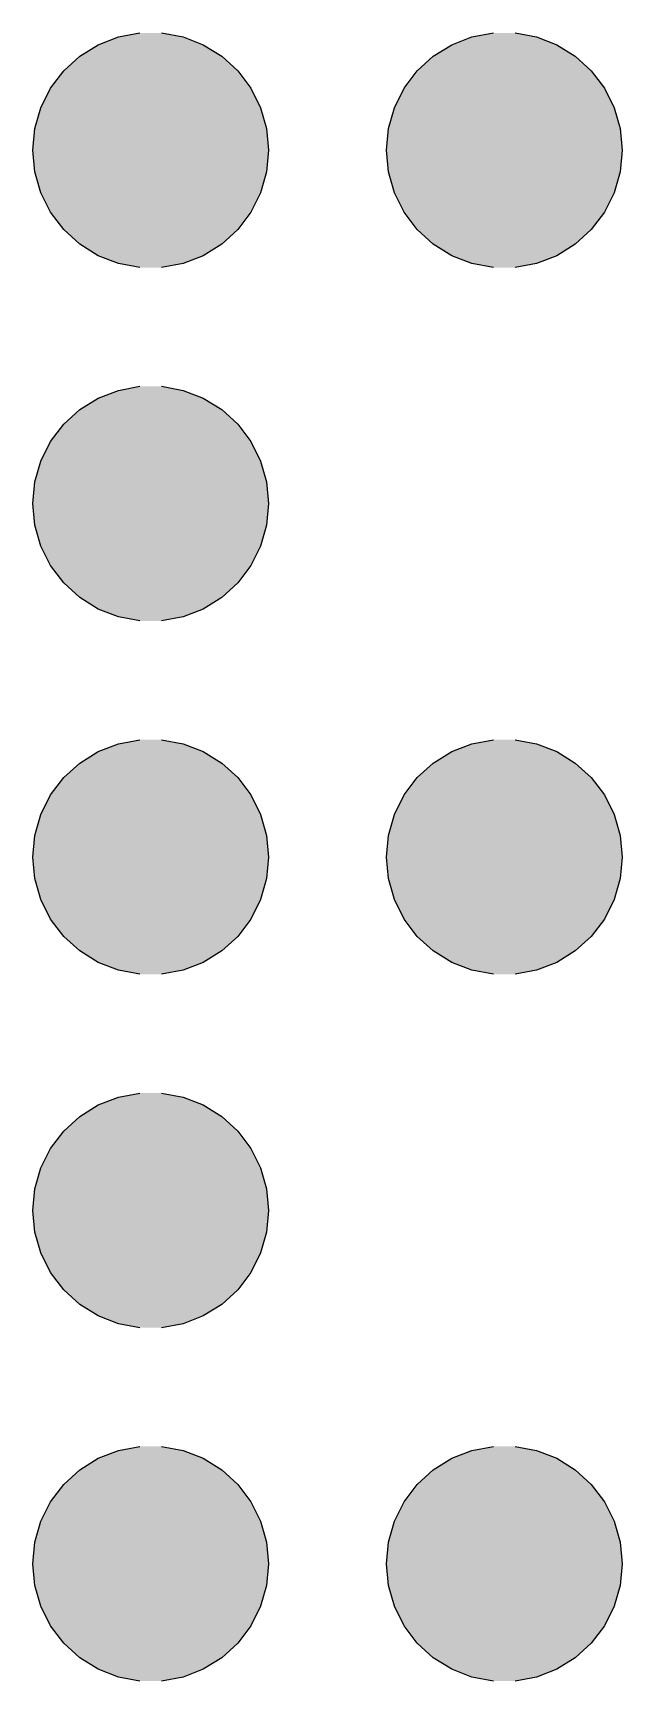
# Model space of a CAD drawing. Extents: x 2971.5 to 3014.5, y 1395.2 to 1402.2.
# Drawn here: x 3001.53 to 3004.03, y 1395.22 to 1402.22 of the extents above; entities that cross this region are included whole.
import ezdxf

# ---------------------------------------------------------------- set-up
doc = ezdxf.new("R2010")
doc.units = 0
doc.layers.add('E2', color=7, linetype='CONTINUOUS')

# ---------------------------------------------------------------- blocks, each defined once
blk = doc.blocks.new('*U12')
at = {"layer": 'E2', "linetype": 'CONTINUOUS'}
for p, q in [((3001.7249, 1402.1163), (3001.8033, 1402.1649)), ((3001.8033, 1402.1649), (3001.8894, 1402.1982)), ((3001.8894, 1402.1982), (3001.9801, 1402.2152)), ((3002.0723, 1402.2152), (3002.163, 1402.1982)), ((3002.163, 1402.1982), (3002.2491, 1402.1649)), ((3002.2491, 1402.1649), (3002.3275, 1402.1163)), ((3003.2249, 1402.1163), (3003.3033, 1402.1649)), ((3003.3033, 1402.1649), (3003.3894, 1402.1982)), ((3003.3894, 1402.1982), (3003.4801, 1402.2152)), ((3003.5723, 1402.2152), (3003.663, 1402.1982)), ((3003.663, 1402.1982), (3003.7491, 1402.1649)), ((3003.7491, 1402.1649), (3003.8275, 1402.1163)), ((3001.6567, 1402.0542), (3001.7249, 1402.1163)), ((3002.3275, 1402.1163), (3002.3957, 1402.0542)), ((3003.1567, 1402.0542), (3003.2249, 1402.1163)), ((3003.8275, 1402.1163), (3003.8957, 1402.0542)), ((3001.6011, 1401.9805), (3001.6567, 1402.0542)), ((3002.3957, 1402.0542), (3002.4513, 1401.9805)), ((3003.1011, 1401.9805), (3003.1567, 1402.0542)), ((3003.8957, 1402.0542), (3003.9513, 1401.9805)), ((3001.56, 1401.8979), (3001.6011, 1401.9805)), ((3002.4513, 1401.9805), (3002.4924, 1401.8979)), ((3003.06, 1401.8979), (3003.1011, 1401.9805)), ((3003.9513, 1401.9805), (3003.9924, 1401.8979)), ((3001.5347, 1401.8092), (3001.56, 1401.8979)), ((3002.4924, 1401.8979), (3002.5177, 1401.8092)), ((3003.0347, 1401.8092), (3003.06, 1401.8979)), ((3003.9924, 1401.8979), (3004.0177, 1401.8092)), ((3001.5262, 1401.7173), (3001.5347, 1401.8092)), ((3002.5177, 1401.8092), (3002.5262, 1401.7173)), ((3003.0262, 1401.7173), (3003.0347, 1401.8092)), ((3004.0177, 1401.8092), (3004.0262, 1401.7173)), ((3001.5347, 1401.6254), (3001.5262, 1401.7173)), ((3002.5262, 1401.7173), (3002.5177, 1401.6254)), ((3003.0347, 1401.6254), (3003.0262, 1401.7173)), ((3004.0262, 1401.7173), (3004.0177, 1401.6254)), ((3001.56, 1401.5367), (3001.5347, 1401.6254)), ((3002.5177, 1401.6254), (3002.4924, 1401.5367)), ((3003.06, 1401.5367), (3003.0347, 1401.6254)), ((3004.0177, 1401.6254), (3003.9924, 1401.5367)), ((3001.6011, 1401.4541), (3001.56, 1401.5367)), ((3002.4924, 1401.5367), (3002.4513, 1401.4541)), ((3003.1011, 1401.4541), (3003.06, 1401.5367)), ((3003.9924, 1401.5367), (3003.9513, 1401.4541)), ((3001.6567, 1401.3805), (3001.6011, 1401.4541)), ((3002.4513, 1401.4541), (3002.3957, 1401.3805)), ((3003.1567, 1401.3805), (3003.1011, 1401.4541)), ((3003.9513, 1401.4541), (3003.8957, 1401.3805)), ((3001.7249, 1401.3183), (3001.6567, 1401.3805)), ((3001.8033, 1401.2697), (3001.7249, 1401.3183)), ((3002.3275, 1401.3183), (3002.2491, 1401.2697)), ((3002.3957, 1401.3805), (3002.3275, 1401.3183)), ((3003.2249, 1401.3183), (3003.1567, 1401.3805)), ((3003.3033, 1401.2697), (3003.2249, 1401.3183)), ((3003.8275, 1401.3183), (3003.7491, 1401.2697)), ((3003.8957, 1401.3805), (3003.8275, 1401.3183)), ((3001.8894, 1401.2364), (3001.8033, 1401.2697)), ((3002.2491, 1401.2697), (3002.163, 1401.2364)), ((3003.3894, 1401.2364), (3003.3033, 1401.2697)), ((3003.7491, 1401.2697), (3003.663, 1401.2364)), ((3001.9801, 1401.2194), (3001.8894, 1401.2364)), ((3002.163, 1401.2364), (3002.0723, 1401.2194)), ((3003.4801, 1401.2194), (3003.3894, 1401.2364)), ((3003.663, 1401.2364), (3003.5723, 1401.2194)), ((3001.8033, 1400.6649), (3001.8894, 1400.6982)), ((3001.8894, 1400.6982), (3001.9801, 1400.7152)), ((3002.0723, 1400.7152), (3002.163, 1400.6982)), ((3002.163, 1400.6982), (3002.2491, 1400.6649)), ((3001.6567, 1400.5542), (3001.7249, 1400.6163)), ((3001.7249, 1400.6163), (3001.8033, 1400.6649)), ((3002.2491, 1400.6649), (3002.3275, 1400.6163)), ((3002.3275, 1400.6163), (3002.3957, 1400.5542)), ((3001.6011, 1400.4805), (3001.6567, 1400.5542)), ((3002.3957, 1400.5542), (3002.4513, 1400.4805)), ((3001.56, 1400.3979), (3001.6011, 1400.4805)), ((3002.4513, 1400.4805), (3002.4924, 1400.3979)), ((3001.5347, 1400.3092), (3001.56, 1400.3979)), ((3002.4924, 1400.3979), (3002.5177, 1400.3092)), ((3001.5262, 1400.2173), (3001.5347, 1400.3092)), ((3002.5177, 1400.3092), (3002.5262, 1400.2173)), ((3001.5347, 1400.1254), (3001.5262, 1400.2173)), ((3002.5262, 1400.2173), (3002.5177, 1400.1254)), ((3001.56, 1400.0367), (3001.5347, 1400.1254)), ((3002.5177, 1400.1254), (3002.4924, 1400.0367)), ((3001.6011, 1399.9541), (3001.56, 1400.0367)), ((3002.4924, 1400.0367), (3002.4513, 1399.9541)), ((3001.6567, 1399.8805), (3001.6011, 1399.9541)), ((3002.4513, 1399.9541), (3002.3957, 1399.8805)), ((3001.7249, 1399.8183), (3001.6567, 1399.8805)), ((3002.3957, 1399.8805), (3002.3275, 1399.8183)), ((3001.8033, 1399.7697), (3001.7249, 1399.8183)), ((3002.3275, 1399.8183), (3002.2491, 1399.7697)), ((3001.8894, 1399.7364), (3001.8033, 1399.7697)), ((3001.9801, 1399.7194), (3001.8894, 1399.7364)), ((3002.163, 1399.7364), (3002.0723, 1399.7194)), ((3002.2491, 1399.7697), (3002.163, 1399.7364)), ((3001.7249, 1399.1163), (3001.8033, 1399.1649)), ((3001.8033, 1399.1649), (3001.8894, 1399.1982)), ((3001.8894, 1399.1982), (3001.9801, 1399.2152)), ((3002.0723, 1399.2152), (3002.163, 1399.1982)), ((3002.163, 1399.1982), (3002.2491, 1399.1649)), ((3002.2491, 1399.1649), (3002.3275, 1399.1163)), ((3003.2249, 1399.1163), (3003.3033, 1399.1649)), ((3003.3033, 1399.1649), (3003.3894, 1399.1982)), ((3003.3894, 1399.1982), (3003.4801, 1399.2152)), ((3003.5723, 1399.2152), (3003.663, 1399.1982)), ((3003.663, 1399.1982), (3003.7491, 1399.1649)), ((3003.7491, 1399.1649), (3003.8275, 1399.1163)), ((3001.6567, 1399.0542), (3001.7249, 1399.1163)), ((3002.3275, 1399.1163), (3002.3957, 1399.0542)), ((3003.1567, 1399.0542), (3003.2249, 1399.1163)), ((3003.8275, 1399.1163), (3003.8957, 1399.0542)), ((3001.6011, 1398.9805), (3001.6567, 1399.0542)), ((3002.3957, 1399.0542), (3002.4513, 1398.9805)), ((3003.1011, 1398.9805), (3003.1567, 1399.0542)), ((3003.8957, 1399.0542), (3003.9513, 1398.9805)), ((3001.56, 1398.8979), (3001.6011, 1398.9805)), ((3002.4513, 1398.9805), (3002.4924, 1398.8979)), ((3003.06, 1398.8979), (3003.1011, 1398.9805)), ((3003.9513, 1398.9805), (3003.9924, 1398.8979)), ((3001.5347, 1398.8092), (3001.56, 1398.8979)), ((3002.4924, 1398.8979), (3002.5177, 1398.8092)), ((3003.0347, 1398.8092), (3003.06, 1398.8979)), ((3003.9924, 1398.8979), (3004.0177, 1398.8092)), ((3001.5262, 1398.7173), (3001.5347, 1398.8092)), ((3002.5177, 1398.8092), (3002.5262, 1398.7173)), ((3003.0262, 1398.7173), (3003.0347, 1398.8092)), ((3004.0177, 1398.8092), (3004.0262, 1398.7173)), ((3001.5347, 1398.6254), (3001.5262, 1398.7173)), ((3002.5262, 1398.7173), (3002.5177, 1398.6254)), ((3003.0347, 1398.6254), (3003.0262, 1398.7173)), ((3004.0262, 1398.7173), (3004.0177, 1398.6254)), ((3001.56, 1398.5367), (3001.5347, 1398.6254)), ((3002.5177, 1398.6254), (3002.4924, 1398.5367)), ((3003.06, 1398.5367), (3003.0347, 1398.6254)), ((3004.0177, 1398.6254), (3003.9924, 1398.5367)), ((3001.6011, 1398.4541), (3001.56, 1398.5367)), ((3002.4924, 1398.5367), (3002.4513, 1398.4541)), ((3003.1011, 1398.4541), (3003.06, 1398.5367)), ((3003.9924, 1398.5367), (3003.9513, 1398.4541)), ((3001.6567, 1398.3805), (3001.6011, 1398.4541)), ((3002.4513, 1398.4541), (3002.3957, 1398.3805)), ((3003.1567, 1398.3805), (3003.1011, 1398.4541)), ((3003.9513, 1398.4541), (3003.8957, 1398.3805)), ((3001.7249, 1398.3183), (3001.6567, 1398.3805)), ((3002.3957, 1398.3805), (3002.3275, 1398.3183)), ((3003.2249, 1398.3183), (3003.1567, 1398.3805)), ((3003.8957, 1398.3805), (3003.8275, 1398.3183)), ((3001.8033, 1398.2697), (3001.7249, 1398.3183)), ((3002.3275, 1398.3183), (3002.2491, 1398.2697)), ((3003.3033, 1398.2697), (3003.2249, 1398.3183)), ((3003.8275, 1398.3183), (3003.7491, 1398.2697)), ((3001.8894, 1398.2364), (3001.8033, 1398.2697)), ((3002.2491, 1398.2697), (3002.163, 1398.2364)), ((3003.3894, 1398.2364), (3003.3033, 1398.2697)), ((3003.7491, 1398.2697), (3003.663, 1398.2364)), ((3001.9801, 1398.2194), (3001.8894, 1398.2364)), ((3002.163, 1398.2364), (3002.0723, 1398.2194)), ((3003.4801, 1398.2194), (3003.3894, 1398.2364)), ((3003.663, 1398.2364), (3003.5723, 1398.2194)), ((3001.8033, 1397.6649), (3001.8894, 1397.6982)), ((3001.8894, 1397.6982), (3001.9801, 1397.7152)), ((3002.0723, 1397.7152), (3002.163, 1397.6982)), ((3002.163, 1397.6982), (3002.2491, 1397.6649)), ((3001.6567, 1397.5542), (3001.7249, 1397.6163)), ((3001.7249, 1397.6163), (3001.8033, 1397.6649)), ((3002.2491, 1397.6649), (3002.3275, 1397.6163)), ((3002.3275, 1397.6163), (3002.3957, 1397.5542)), ((3001.6011, 1397.4805), (3001.6567, 1397.5542)), ((3002.3957, 1397.5542), (3002.4513, 1397.4805)), ((3001.56, 1397.3979), (3001.6011, 1397.4805)), ((3002.4513, 1397.4805), (3002.4924, 1397.3979)), ((3001.5347, 1397.3092), (3001.56, 1397.3979)), ((3002.4924, 1397.3979), (3002.5177, 1397.3092)), ((3001.5262, 1397.2173), (3001.5347, 1397.3092)), ((3002.5177, 1397.3092), (3002.5262, 1397.2173)), ((3001.5347, 1397.1254), (3001.5262, 1397.2173)), ((3002.5262, 1397.2173), (3002.5177, 1397.1254)), ((3001.56, 1397.0367), (3001.5347, 1397.1254)), ((3002.5177, 1397.1254), (3002.4924, 1397.0367)), ((3001.6011, 1396.9541), (3001.56, 1397.0367)), ((3002.4924, 1397.0367), (3002.4513, 1396.9541)), ((3001.6567, 1396.8805), (3001.6011, 1396.9541)), ((3002.4513, 1396.9541), (3002.3957, 1396.8805)), ((3001.7249, 1396.8183), (3001.6567, 1396.8805)), ((3002.3957, 1396.8805), (3002.3275, 1396.8183)), ((3001.8033, 1396.7697), (3001.7249, 1396.8183)), ((3001.8894, 1396.7364), (3001.8033, 1396.7697)), ((3002.2491, 1396.7697), (3002.163, 1396.7364)), ((3002.3275, 1396.8183), (3002.2491, 1396.7697)), ((3001.9801, 1396.7194), (3001.8894, 1396.7364)), ((3002.163, 1396.7364), (3002.0723, 1396.7194)), ((3001.8894, 1396.1982), (3001.9801, 1396.2152)), ((3002.0723, 1396.2152), (3002.163, 1396.1982)), ((3003.3894, 1396.1982), (3003.4801, 1396.2152)), ((3003.5723, 1396.2152), (3003.663, 1396.1982)), ((3001.7249, 1396.1163), (3001.8033, 1396.1649)), ((3001.8033, 1396.1649), (3001.8894, 1396.1982)), ((3002.163, 1396.1982), (3002.2491, 1396.1649)), ((3002.2491, 1396.1649), (3002.3275, 1396.1163)), ((3003.2249, 1396.1163), (3003.3033, 1396.1649)), ((3003.3033, 1396.1649), (3003.3894, 1396.1982)), ((3003.663, 1396.1982), (3003.7491, 1396.1649)), ((3003.7491, 1396.1649), (3003.8275, 1396.1163)), ((3001.6567, 1396.0542), (3001.7249, 1396.1163)), ((3002.3275, 1396.1163), (3002.3957, 1396.0542)), ((3003.1567, 1396.0542), (3003.2249, 1396.1163)), ((3003.8275, 1396.1163), (3003.8957, 1396.0542)), ((3001.6011, 1395.9805), (3001.6567, 1396.0542)), ((3002.3957, 1396.0542), (3002.4513, 1395.9805)), ((3003.1011, 1395.9805), (3003.1567, 1396.0542)), ((3003.8957, 1396.0542), (3003.9513, 1395.9805)), ((3001.56, 1395.8979), (3001.6011, 1395.9805)), ((3002.4513, 1395.9805), (3002.4924, 1395.8979)), ((3003.06, 1395.8979), (3003.1011, 1395.9805)), ((3003.9513, 1395.9805), (3003.9924, 1395.8979)), ((3001.5347, 1395.8092), (3001.56, 1395.8979)), ((3002.4924, 1395.8979), (3002.5177, 1395.8092)), ((3003.0347, 1395.8092), (3003.06, 1395.8979)), ((3003.9924, 1395.8979), (3004.0177, 1395.8092)), ((3001.5262, 1395.7173), (3001.5347, 1395.8092)), ((3002.5177, 1395.8092), (3002.5262, 1395.7173)), ((3003.0262, 1395.7173), (3003.0347, 1395.8092)), ((3004.0177, 1395.8092), (3004.0262, 1395.7173)), ((3001.5347, 1395.6254), (3001.5262, 1395.7173)), ((3002.5262, 1395.7173), (3002.5177, 1395.6254)), ((3003.0347, 1395.6254), (3003.0262, 1395.7173)), ((3004.0262, 1395.7173), (3004.0177, 1395.6254)), ((3001.56, 1395.5367), (3001.5347, 1395.6254)), ((3002.5177, 1395.6254), (3002.4924, 1395.5367)), ((3003.06, 1395.5367), (3003.0347, 1395.6254)), ((3004.0177, 1395.6254), (3003.9924, 1395.5367)), ((3001.6011, 1395.4541), (3001.56, 1395.5367)), ((3002.4924, 1395.5367), (3002.4513, 1395.4541)), ((3003.1011, 1395.4541), (3003.06, 1395.5367)), ((3003.9924, 1395.5367), (3003.9513, 1395.4541)), ((3001.6567, 1395.3805), (3001.6011, 1395.4541)), ((3002.4513, 1395.4541), (3002.3957, 1395.3805)), ((3003.1567, 1395.3805), (3003.1011, 1395.4541)), ((3003.9513, 1395.4541), (3003.8957, 1395.3805)), ((3001.7249, 1395.3183), (3001.6567, 1395.3805)), ((3002.3957, 1395.3805), (3002.3275, 1395.3183)), ((3003.2249, 1395.3183), (3003.1567, 1395.3805)), ((3003.8957, 1395.3805), (3003.8275, 1395.3183)), ((3001.8033, 1395.2697), (3001.7249, 1395.3183)), ((3002.3275, 1395.3183), (3002.2491, 1395.2697)), ((3003.3033, 1395.2697), (3003.2249, 1395.3183)), ((3003.8275, 1395.3183), (3003.7491, 1395.2697)), ((3001.8894, 1395.2364), (3001.8033, 1395.2697)), ((3001.9801, 1395.2194), (3001.8894, 1395.2364)), ((3002.163, 1395.2364), (3002.0723, 1395.2194)), ((3002.2491, 1395.2697), (3002.163, 1395.2364)), ((3003.3894, 1395.2364), (3003.3033, 1395.2697)), ((3003.4801, 1395.2194), (3003.3894, 1395.2364)), ((3003.663, 1395.2364), (3003.5723, 1395.2194)), ((3003.7491, 1395.2697), (3003.663, 1395.2364))]:
    blk.add_line(p, q, dxfattribs=at)
at = {"layer": 'E2', "linetype": 'CONTINUOUS', "extrusion": (0, 0, -1)}
for points in [[(-3001.8033, 1402.1649), (-3002.3275, 1402.1163), (-3001.7249, 1402.1163)], [(-3001.8894, 1402.1982), (-3002.2491, 1402.1649), (-3001.8033, 1402.1649)], [(-3001.8033, 1402.1649), (-3002.2491, 1402.1649), (-3002.3275, 1402.1163)], [(-3001.9801, 1402.2152), (-3002.163, 1402.1982), (-3001.8894, 1402.1982)], [(-3001.8894, 1402.1982), (-3002.163, 1402.1982), (-3002.2491, 1402.1649)], [(-3001.9801, 1402.2152), (-3002.0723, 1402.2152), (-3002.163, 1402.1982)], [(-3003.3033, 1402.1649), (-3003.8275, 1402.1163), (-3003.2249, 1402.1163)], [(-3003.3894, 1402.1982), (-3003.7491, 1402.1649), (-3003.3033, 1402.1649)], [(-3003.3033, 1402.1649), (-3003.7491, 1402.1649), (-3003.8275, 1402.1163)], [(-3003.4801, 1402.2152), (-3003.663, 1402.1982), (-3003.3894, 1402.1982)], [(-3003.3894, 1402.1982), (-3003.663, 1402.1982), (-3003.7491, 1402.1649)], [(-3003.4801, 1402.2152), (-3003.5723, 1402.2152), (-3003.663, 1402.1982)], [(-3001.7249, 1402.1163), (-3002.3957, 1402.0542), (-3001.6567, 1402.0542)], [(-3001.7249, 1402.1163), (-3002.3275, 1402.1163), (-3002.3957, 1402.0542)], [(-3003.2249, 1402.1163), (-3003.8957, 1402.0542), (-3003.1567, 1402.0542)], [(-3003.2249, 1402.1163), (-3003.8275, 1402.1163), (-3003.8957, 1402.0542)], [(-3001.6567, 1402.0542), (-3002.4513, 1401.9805), (-3001.6011, 1401.9805)], [(-3001.6567, 1402.0542), (-3002.3957, 1402.0542), (-3002.4513, 1401.9805)], [(-3003.1567, 1402.0542), (-3003.9513, 1401.9805), (-3003.1011, 1401.9805)], [(-3003.1567, 1402.0542), (-3003.8957, 1402.0542), (-3003.9513, 1401.9805)], [(-3001.6011, 1401.9805), (-3002.4924, 1401.8979), (-3001.56, 1401.8979)], [(-3001.6011, 1401.9805), (-3002.4513, 1401.9805), (-3002.4924, 1401.8979)], [(-3003.1011, 1401.9805), (-3003.9924, 1401.8979), (-3003.06, 1401.8979)], [(-3003.1011, 1401.9805), (-3003.9513, 1401.9805), (-3003.9924, 1401.8979)], [(-3001.56, 1401.8979), (-3002.5177, 1401.8092), (-3001.5347, 1401.8092)], [(-3001.56, 1401.8979), (-3002.4924, 1401.8979), (-3002.5177, 1401.8092)], [(-3003.06, 1401.8979), (-3004.0177, 1401.8092), (-3003.0347, 1401.8092)], [(-3003.06, 1401.8979), (-3003.9924, 1401.8979), (-3004.0177, 1401.8092)], [(-3001.5347, 1401.8092), (-3002.5262, 1401.7173), (-3001.5262, 1401.7173)], [(-3001.5347, 1401.8092), (-3002.5177, 1401.8092), (-3002.5262, 1401.7173)], [(-3003.0347, 1401.8092), (-3004.0262, 1401.7173), (-3003.0262, 1401.7173)], [(-3003.0347, 1401.8092), (-3004.0177, 1401.8092), (-3004.0262, 1401.7173)], [(-3001.5262, 1401.7173), (-3002.5177, 1401.6254), (-3001.5347, 1401.6254)], [(-3001.5262, 1401.7173), (-3002.5262, 1401.7173), (-3002.5177, 1401.6254)], [(-3003.0262, 1401.7173), (-3004.0177, 1401.6254), (-3003.0347, 1401.6254)], [(-3003.0262, 1401.7173), (-3004.0262, 1401.7173), (-3004.0177, 1401.6254)], [(-3001.5347, 1401.6254), (-3002.4924, 1401.5367), (-3001.56, 1401.5367)], [(-3001.5347, 1401.6254), (-3002.5177, 1401.6254), (-3002.4924, 1401.5367)], [(-3003.0347, 1401.6254), (-3003.9924, 1401.5367), (-3003.06, 1401.5367)], [(-3003.0347, 1401.6254), (-3004.0177, 1401.6254), (-3003.9924, 1401.5367)], [(-3001.56, 1401.5367), (-3002.4513, 1401.4541), (-3001.6011, 1401.4541)], [(-3001.56, 1401.5367), (-3002.4924, 1401.5367), (-3002.4513, 1401.4541)], [(-3003.06, 1401.5367), (-3003.9513, 1401.4541), (-3003.1011, 1401.4541)], [(-3003.06, 1401.5367), (-3003.9924, 1401.5367), (-3003.9513, 1401.4541)], [(-3001.6011, 1401.4541), (-3002.3957, 1401.3805), (-3001.6567, 1401.3805)], [(-3001.6011, 1401.4541), (-3002.4513, 1401.4541), (-3002.3957, 1401.3805)], [(-3003.1011, 1401.4541), (-3003.8957, 1401.3805), (-3003.1567, 1401.3805)], [(-3003.1011, 1401.4541), (-3003.9513, 1401.4541), (-3003.8957, 1401.3805)], [(-3001.6567, 1401.3805), (-3002.3275, 1401.3183), (-3001.7249, 1401.3183)], [(-3001.6567, 1401.3805), (-3002.3957, 1401.3805), (-3002.3275, 1401.3183)], [(-3001.7249, 1401.3183), (-3002.2491, 1401.2697), (-3001.8033, 1401.2697)], [(-3001.7249, 1401.3183), (-3002.3275, 1401.3183), (-3002.2491, 1401.2697)], [(-3003.1567, 1401.3805), (-3003.8275, 1401.3183), (-3003.2249, 1401.3183)], [(-3003.1567, 1401.3805), (-3003.8957, 1401.3805), (-3003.8275, 1401.3183)], [(-3003.2249, 1401.3183), (-3003.7491, 1401.2697), (-3003.3033, 1401.2697)], [(-3003.2249, 1401.3183), (-3003.8275, 1401.3183), (-3003.7491, 1401.2697)], [(-3001.8033, 1401.2697), (-3002.163, 1401.2364), (-3001.8894, 1401.2364)], [(-3001.8033, 1401.2697), (-3002.2491, 1401.2697), (-3002.163, 1401.2364)], [(-3003.3033, 1401.2697), (-3003.663, 1401.2364), (-3003.3894, 1401.2364)], [(-3003.3033, 1401.2697), (-3003.7491, 1401.2697), (-3003.663, 1401.2364)], [(-3001.8894, 1401.2364), (-3002.0723, 1401.2194), (-3001.9801, 1401.2194)], [(-3001.8894, 1401.2364), (-3002.163, 1401.2364), (-3002.0723, 1401.2194)], [(-3003.3894, 1401.2364), (-3003.5723, 1401.2194), (-3003.4801, 1401.2194)], [(-3003.3894, 1401.2364), (-3003.663, 1401.2364), (-3003.5723, 1401.2194)], [(-3001.8894, 1400.6982), (-3002.2491, 1400.6649), (-3001.8033, 1400.6649)], [(-3001.9801, 1400.7152), (-3002.163, 1400.6982), (-3001.8894, 1400.6982)], [(-3001.8894, 1400.6982), (-3002.163, 1400.6982), (-3002.2491, 1400.6649)], [(-3001.9801, 1400.7152), (-3002.0723, 1400.7152), (-3002.163, 1400.6982)], [(-3001.7249, 1400.6163), (-3002.3957, 1400.5542), (-3001.6567, 1400.5542)], [(-3001.8033, 1400.6649), (-3002.3275, 1400.6163), (-3001.7249, 1400.6163)], [(-3001.7249, 1400.6163), (-3002.3275, 1400.6163), (-3002.3957, 1400.5542)], [(-3001.8033, 1400.6649), (-3002.2491, 1400.6649), (-3002.3275, 1400.6163)], [(-3001.6567, 1400.5542), (-3002.4513, 1400.4805), (-3001.6011, 1400.4805)], [(-3001.6567, 1400.5542), (-3002.3957, 1400.5542), (-3002.4513, 1400.4805)], [(-3001.6011, 1400.4805), (-3002.4924, 1400.3979), (-3001.56, 1400.3979)], [(-3001.6011, 1400.4805), (-3002.4513, 1400.4805), (-3002.4924, 1400.3979)], [(-3001.56, 1400.3979), (-3002.5177, 1400.3092), (-3001.5347, 1400.3092)], [(-3001.56, 1400.3979), (-3002.4924, 1400.3979), (-3002.5177, 1400.3092)], [(-3001.5347, 1400.3092), (-3002.5262, 1400.2173), (-3001.5262, 1400.2173)], [(-3001.5347, 1400.3092), (-3002.5177, 1400.3092), (-3002.5262, 1400.2173)], [(-3001.5262, 1400.2173), (-3002.5177, 1400.1254), (-3001.5347, 1400.1254)], [(-3001.5262, 1400.2173), (-3002.5262, 1400.2173), (-3002.5177, 1400.1254)], [(-3001.5347, 1400.1254), (-3002.4924, 1400.0367), (-3001.56, 1400.0367)], [(-3001.5347, 1400.1254), (-3002.5177, 1400.1254), (-3002.4924, 1400.0367)], [(-3001.56, 1400.0367), (-3002.4513, 1399.9541), (-3001.6011, 1399.9541)], [(-3001.56, 1400.0367), (-3002.4924, 1400.0367), (-3002.4513, 1399.9541)], [(-3001.6011, 1399.9541), (-3002.3957, 1399.8805), (-3001.6567, 1399.8805)], [(-3001.6011, 1399.9541), (-3002.4513, 1399.9541), (-3002.3957, 1399.8805)], [(-3001.6567, 1399.8805), (-3002.3275, 1399.8183), (-3001.7249, 1399.8183)], [(-3001.6567, 1399.8805), (-3002.3957, 1399.8805), (-3002.3275, 1399.8183)], [(-3001.7249, 1399.8183), (-3002.2491, 1399.7697), (-3001.8033, 1399.7697)], [(-3001.7249, 1399.8183), (-3002.3275, 1399.8183), (-3002.2491, 1399.7697)], [(-3001.8033, 1399.7697), (-3002.163, 1399.7364), (-3001.8894, 1399.7364)], [(-3001.8033, 1399.7697), (-3002.2491, 1399.7697), (-3002.163, 1399.7364)], [(-3001.8894, 1399.7364), (-3002.0723, 1399.7194), (-3001.9801, 1399.7194)], [(-3001.8894, 1399.7364), (-3002.163, 1399.7364), (-3002.0723, 1399.7194)], [(-3001.8033, 1399.1649), (-3002.3275, 1399.1163), (-3001.7249, 1399.1163)], [(-3001.8894, 1399.1982), (-3002.2491, 1399.1649), (-3001.8033, 1399.1649)], [(-3001.8033, 1399.1649), (-3002.2491, 1399.1649), (-3002.3275, 1399.1163)], [(-3001.9801, 1399.2152), (-3002.163, 1399.1982), (-3001.8894, 1399.1982)], [(-3001.8894, 1399.1982), (-3002.163, 1399.1982), (-3002.2491, 1399.1649)], [(-3001.9801, 1399.2152), (-3002.0723, 1399.2152), (-3002.163, 1399.1982)], [(-3003.3033, 1399.1649), (-3003.8275, 1399.1163), (-3003.2249, 1399.1163)], [(-3003.3894, 1399.1982), (-3003.7491, 1399.1649), (-3003.3033, 1399.1649)], [(-3003.3033, 1399.1649), (-3003.7491, 1399.1649), (-3003.8275, 1399.1163)], [(-3003.4801, 1399.2152), (-3003.663, 1399.1982), (-3003.3894, 1399.1982)], [(-3003.3894, 1399.1982), (-3003.663, 1399.1982), (-3003.7491, 1399.1649)], [(-3003.4801, 1399.2152), (-3003.5723, 1399.2152), (-3003.663, 1399.1982)], [(-3001.7249, 1399.1163), (-3002.3957, 1399.0542), (-3001.6567, 1399.0542)], [(-3001.7249, 1399.1163), (-3002.3275, 1399.1163), (-3002.3957, 1399.0542)], [(-3003.2249, 1399.1163), (-3003.8957, 1399.0542), (-3003.1567, 1399.0542)], [(-3003.2249, 1399.1163), (-3003.8275, 1399.1163), (-3003.8957, 1399.0542)], [(-3001.6567, 1399.0542), (-3002.4513, 1398.9805), (-3001.6011, 1398.9805)], [(-3001.6567, 1399.0542), (-3002.3957, 1399.0542), (-3002.4513, 1398.9805)], [(-3003.1567, 1399.0542), (-3003.9513, 1398.9805), (-3003.1011, 1398.9805)], [(-3003.1567, 1399.0542), (-3003.8957, 1399.0542), (-3003.9513, 1398.9805)], [(-3001.6011, 1398.9805), (-3002.4924, 1398.8979), (-3001.56, 1398.8979)], [(-3001.6011, 1398.9805), (-3002.4513, 1398.9805), (-3002.4924, 1398.8979)], [(-3003.1011, 1398.9805), (-3003.9924, 1398.8979), (-3003.06, 1398.8979)], [(-3003.1011, 1398.9805), (-3003.9513, 1398.9805), (-3003.9924, 1398.8979)], [(-3001.56, 1398.8979), (-3002.5177, 1398.8092), (-3001.5347, 1398.8092)], [(-3001.56, 1398.8979), (-3002.4924, 1398.8979), (-3002.5177, 1398.8092)], [(-3003.06, 1398.8979), (-3004.0177, 1398.8092), (-3003.0347, 1398.8092)], [(-3003.06, 1398.8979), (-3003.9924, 1398.8979), (-3004.0177, 1398.8092)], [(-3001.5347, 1398.8092), (-3002.5262, 1398.7173), (-3001.5262, 1398.7173)], [(-3001.5347, 1398.8092), (-3002.5177, 1398.8092), (-3002.5262, 1398.7173)], [(-3003.0347, 1398.8092), (-3004.0262, 1398.7173), (-3003.0262, 1398.7173)], [(-3003.0347, 1398.8092), (-3004.0177, 1398.8092), (-3004.0262, 1398.7173)], [(-3001.5262, 1398.7173), (-3002.5177, 1398.6254), (-3001.5347, 1398.6254)], [(-3001.5262, 1398.7173), (-3002.5262, 1398.7173), (-3002.5177, 1398.6254)], [(-3003.0262, 1398.7173), (-3004.0177, 1398.6254), (-3003.0347, 1398.6254)], [(-3003.0262, 1398.7173), (-3004.0262, 1398.7173), (-3004.0177, 1398.6254)], [(-3001.5347, 1398.6254), (-3002.4924, 1398.5367), (-3001.56, 1398.5367)], [(-3001.5347, 1398.6254), (-3002.5177, 1398.6254), (-3002.4924, 1398.5367)], [(-3003.0347, 1398.6254), (-3003.9924, 1398.5367), (-3003.06, 1398.5367)], [(-3003.0347, 1398.6254), (-3004.0177, 1398.6254), (-3003.9924, 1398.5367)], [(-3001.56, 1398.5367), (-3002.4513, 1398.4541), (-3001.6011, 1398.4541)], [(-3001.56, 1398.5367), (-3002.4924, 1398.5367), (-3002.4513, 1398.4541)], [(-3003.06, 1398.5367), (-3003.9513, 1398.4541), (-3003.1011, 1398.4541)], [(-3003.06, 1398.5367), (-3003.9924, 1398.5367), (-3003.9513, 1398.4541)], [(-3001.6011, 1398.4541), (-3002.3957, 1398.3805), (-3001.6567, 1398.3805)], [(-3001.6011, 1398.4541), (-3002.4513, 1398.4541), (-3002.3957, 1398.3805)], [(-3003.1011, 1398.4541), (-3003.8957, 1398.3805), (-3003.1567, 1398.3805)], [(-3003.1011, 1398.4541), (-3003.9513, 1398.4541), (-3003.8957, 1398.3805)], [(-3001.6567, 1398.3805), (-3002.3275, 1398.3183), (-3001.7249, 1398.3183)], [(-3001.6567, 1398.3805), (-3002.3957, 1398.3805), (-3002.3275, 1398.3183)], [(-3003.1567, 1398.3805), (-3003.8275, 1398.3183), (-3003.2249, 1398.3183)], [(-3003.1567, 1398.3805), (-3003.8957, 1398.3805), (-3003.8275, 1398.3183)], [(-3001.7249, 1398.3183), (-3002.2491, 1398.2697), (-3001.8033, 1398.2697)], [(-3001.7249, 1398.3183), (-3002.3275, 1398.3183), (-3002.2491, 1398.2697)], [(-3003.2249, 1398.3183), (-3003.7491, 1398.2697), (-3003.3033, 1398.2697)], [(-3003.2249, 1398.3183), (-3003.8275, 1398.3183), (-3003.7491, 1398.2697)], [(-3001.8033, 1398.2697), (-3002.163, 1398.2364), (-3001.8894, 1398.2364)], [(-3001.8033, 1398.2697), (-3002.2491, 1398.2697), (-3002.163, 1398.2364)], [(-3003.3033, 1398.2697), (-3003.663, 1398.2364), (-3003.3894, 1398.2364)], [(-3003.3033, 1398.2697), (-3003.7491, 1398.2697), (-3003.663, 1398.2364)], [(-3001.8894, 1398.2364), (-3002.0723, 1398.2194), (-3001.9801, 1398.2194)], [(-3001.8894, 1398.2364), (-3002.163, 1398.2364), (-3002.0723, 1398.2194)], [(-3003.3894, 1398.2364), (-3003.5723, 1398.2194), (-3003.4801, 1398.2194)], [(-3003.3894, 1398.2364), (-3003.663, 1398.2364), (-3003.5723, 1398.2194)], [(-3001.8894, 1397.6982), (-3002.2491, 1397.6649), (-3001.8033, 1397.6649)], [(-3001.9801, 1397.7152), (-3002.163, 1397.6982), (-3001.8894, 1397.6982)], [(-3001.8894, 1397.6982), (-3002.163, 1397.6982), (-3002.2491, 1397.6649)], [(-3001.9801, 1397.7152), (-3002.0723, 1397.7152), (-3002.163, 1397.6982)], [(-3001.7249, 1397.6163), (-3002.3957, 1397.5542), (-3001.6567, 1397.5542)], [(-3001.8033, 1397.6649), (-3002.3275, 1397.6163), (-3001.7249, 1397.6163)], [(-3001.7249, 1397.6163), (-3002.3275, 1397.6163), (-3002.3957, 1397.5542)], [(-3001.8033, 1397.6649), (-3002.2491, 1397.6649), (-3002.3275, 1397.6163)], [(-3001.6567, 1397.5542), (-3002.4513, 1397.4805), (-3001.6011, 1397.4805)], [(-3001.6567, 1397.5542), (-3002.3957, 1397.5542), (-3002.4513, 1397.4805)], [(-3001.6011, 1397.4805), (-3002.4924, 1397.3979), (-3001.56, 1397.3979)], [(-3001.6011, 1397.4805), (-3002.4513, 1397.4805), (-3002.4924, 1397.3979)], [(-3001.56, 1397.3979), (-3002.5177, 1397.3092), (-3001.5347, 1397.3092)], [(-3001.56, 1397.3979), (-3002.4924, 1397.3979), (-3002.5177, 1397.3092)], [(-3001.5347, 1397.3092), (-3002.5262, 1397.2173), (-3001.5262, 1397.2173)], [(-3001.5347, 1397.3092), (-3002.5177, 1397.3092), (-3002.5262, 1397.2173)], [(-3001.5262, 1397.2173), (-3002.5177, 1397.1254), (-3001.5347, 1397.1254)], [(-3001.5262, 1397.2173), (-3002.5262, 1397.2173), (-3002.5177, 1397.1254)], [(-3001.5347, 1397.1254), (-3002.4924, 1397.0367), (-3001.56, 1397.0367)], [(-3001.5347, 1397.1254), (-3002.5177, 1397.1254), (-3002.4924, 1397.0367)], [(-3001.56, 1397.0367), (-3002.4513, 1396.9541), (-3001.6011, 1396.9541)], [(-3001.56, 1397.0367), (-3002.4924, 1397.0367), (-3002.4513, 1396.9541)], [(-3001.6011, 1396.9541), (-3002.3957, 1396.8805), (-3001.6567, 1396.8805)], [(-3001.6011, 1396.9541), (-3002.4513, 1396.9541), (-3002.3957, 1396.8805)], [(-3001.6567, 1396.8805), (-3002.3275, 1396.8183), (-3001.7249, 1396.8183)], [(-3001.6567, 1396.8805), (-3002.3957, 1396.8805), (-3002.3275, 1396.8183)], [(-3001.7249, 1396.8183), (-3002.2491, 1396.7697), (-3001.8033, 1396.7697)], [(-3001.7249, 1396.8183), (-3002.3275, 1396.8183), (-3002.2491, 1396.7697)], [(-3001.8033, 1396.7697), (-3002.163, 1396.7364), (-3001.8894, 1396.7364)], [(-3001.8033, 1396.7697), (-3002.2491, 1396.7697), (-3002.163, 1396.7364)], [(-3001.8894, 1396.7364), (-3002.0723, 1396.7194), (-3001.9801, 1396.7194)], [(-3001.8894, 1396.7364), (-3002.163, 1396.7364), (-3002.0723, 1396.7194)], [(-3001.9801, 1396.2152), (-3002.163, 1396.1982), (-3001.8894, 1396.1982)], [(-3001.9801, 1396.2152), (-3002.0723, 1396.2152), (-3002.163, 1396.1982)], [(-3003.4801, 1396.2152), (-3003.663, 1396.1982), (-3003.3894, 1396.1982)], [(-3003.4801, 1396.2152), (-3003.5723, 1396.2152), (-3003.663, 1396.1982)], [(-3001.8033, 1396.1649), (-3002.3275, 1396.1163), (-3001.7249, 1396.1163)], [(-3001.8894, 1396.1982), (-3002.2491, 1396.1649), (-3001.8033, 1396.1649)], [(-3001.8033, 1396.1649), (-3002.2491, 1396.1649), (-3002.3275, 1396.1163)], [(-3001.8894, 1396.1982), (-3002.163, 1396.1982), (-3002.2491, 1396.1649)], [(-3003.3033, 1396.1649), (-3003.8275, 1396.1163), (-3003.2249, 1396.1163)], [(-3003.3894, 1396.1982), (-3003.7491, 1396.1649), (-3003.3033, 1396.1649)], [(-3003.3033, 1396.1649), (-3003.7491, 1396.1649), (-3003.8275, 1396.1163)], [(-3003.3894, 1396.1982), (-3003.663, 1396.1982), (-3003.7491, 1396.1649)], [(-3001.7249, 1396.1163), (-3002.3957, 1396.0542), (-3001.6567, 1396.0542)], [(-3001.7249, 1396.1163), (-3002.3275, 1396.1163), (-3002.3957, 1396.0542)], [(-3003.2249, 1396.1163), (-3003.8957, 1396.0542), (-3003.1567, 1396.0542)], [(-3003.2249, 1396.1163), (-3003.8275, 1396.1163), (-3003.8957, 1396.0542)], [(-3001.6567, 1396.0542), (-3002.4513, 1395.9805), (-3001.6011, 1395.9805)], [(-3001.6567, 1396.0542), (-3002.3957, 1396.0542), (-3002.4513, 1395.9805)], [(-3003.1567, 1396.0542), (-3003.9513, 1395.9805), (-3003.1011, 1395.9805)], [(-3003.1567, 1396.0542), (-3003.8957, 1396.0542), (-3003.9513, 1395.9805)], [(-3001.6011, 1395.9805), (-3002.4924, 1395.8979), (-3001.56, 1395.8979)], [(-3001.6011, 1395.9805), (-3002.4513, 1395.9805), (-3002.4924, 1395.8979)], [(-3003.1011, 1395.9805), (-3003.9924, 1395.8979), (-3003.06, 1395.8979)], [(-3003.1011, 1395.9805), (-3003.9513, 1395.9805), (-3003.9924, 1395.8979)], [(-3001.56, 1395.8979), (-3002.5177, 1395.8092), (-3001.5347, 1395.8092)], [(-3001.56, 1395.8979), (-3002.4924, 1395.8979), (-3002.5177, 1395.8092)], [(-3003.06, 1395.8979), (-3004.0177, 1395.8092), (-3003.0347, 1395.8092)], [(-3003.06, 1395.8979), (-3003.9924, 1395.8979), (-3004.0177, 1395.8092)], [(-3001.5347, 1395.8092), (-3002.5262, 1395.7173), (-3001.5262, 1395.7173)], [(-3001.5347, 1395.8092), (-3002.5177, 1395.8092), (-3002.5262, 1395.7173)], [(-3003.0347, 1395.8092), (-3004.0262, 1395.7173), (-3003.0262, 1395.7173)], [(-3003.0347, 1395.8092), (-3004.0177, 1395.8092), (-3004.0262, 1395.7173)], [(-3001.5262, 1395.7173), (-3002.5177, 1395.6254), (-3001.5347, 1395.6254)], [(-3001.5262, 1395.7173), (-3002.5262, 1395.7173), (-3002.5177, 1395.6254)], [(-3003.0262, 1395.7173), (-3004.0177, 1395.6254), (-3003.0347, 1395.6254)], [(-3003.0262, 1395.7173), (-3004.0262, 1395.7173), (-3004.0177, 1395.6254)], [(-3001.5347, 1395.6254), (-3002.4924, 1395.5367), (-3001.56, 1395.5367)], [(-3001.5347, 1395.6254), (-3002.5177, 1395.6254), (-3002.4924, 1395.5367)], [(-3003.0347, 1395.6254), (-3003.9924, 1395.5367), (-3003.06, 1395.5367)], [(-3003.0347, 1395.6254), (-3004.0177, 1395.6254), (-3003.9924, 1395.5367)], [(-3001.56, 1395.5367), (-3002.4513, 1395.4541), (-3001.6011, 1395.4541)], [(-3001.56, 1395.5367), (-3002.4924, 1395.5367), (-3002.4513, 1395.4541)], [(-3003.06, 1395.5367), (-3003.9513, 1395.4541), (-3003.1011, 1395.4541)], [(-3003.06, 1395.5367), (-3003.9924, 1395.5367), (-3003.9513, 1395.4541)], [(-3001.6011, 1395.4541), (-3002.3957, 1395.3805), (-3001.6567, 1395.3805)], [(-3001.6011, 1395.4541), (-3002.4513, 1395.4541), (-3002.3957, 1395.3805)], [(-3003.1011, 1395.4541), (-3003.8957, 1395.3805), (-3003.1567, 1395.3805)], [(-3003.1011, 1395.4541), (-3003.9513, 1395.4541), (-3003.8957, 1395.3805)], [(-3001.6567, 1395.3805), (-3002.3275, 1395.3183), (-3001.7249, 1395.3183)], [(-3001.6567, 1395.3805), (-3002.3957, 1395.3805), (-3002.3275, 1395.3183)], [(-3003.1567, 1395.3805), (-3003.8275, 1395.3183), (-3003.2249, 1395.3183)], [(-3003.1567, 1395.3805), (-3003.8957, 1395.3805), (-3003.8275, 1395.3183)], [(-3001.7249, 1395.3183), (-3002.2491, 1395.2697), (-3001.8033, 1395.2697)], [(-3001.7249, 1395.3183), (-3002.3275, 1395.3183), (-3002.2491, 1395.2697)], [(-3003.2249, 1395.3183), (-3003.7491, 1395.2697), (-3003.3033, 1395.2697)], [(-3003.2249, 1395.3183), (-3003.8275, 1395.3183), (-3003.7491, 1395.2697)], [(-3001.8033, 1395.2697), (-3002.163, 1395.2364), (-3001.8894, 1395.2364)], [(-3001.8033, 1395.2697), (-3002.2491, 1395.2697), (-3002.163, 1395.2364)], [(-3001.8894, 1395.2364), (-3002.0723, 1395.2194), (-3001.9801, 1395.2194)], [(-3001.8894, 1395.2364), (-3002.163, 1395.2364), (-3002.0723, 1395.2194)], [(-3003.3033, 1395.2697), (-3003.663, 1395.2364), (-3003.3894, 1395.2364)], [(-3003.3033, 1395.2697), (-3003.7491, 1395.2697), (-3003.663, 1395.2364)], [(-3003.3894, 1395.2364), (-3003.5723, 1395.2194), (-3003.4801, 1395.2194)], [(-3003.3894, 1395.2364), (-3003.663, 1395.2364), (-3003.5723, 1395.2194)]]:
    blk.add_solid(points, dxfattribs=at)

msp = doc.modelspace()

# ---------------------------------------------------------------- block references
at = {"layer": 'E2', "linetype": 'CONTINUOUS'}
msp.add_blockref('*U12', (0, 0), dxfattribs=at)

doc.saveas('drawing.dxf')
